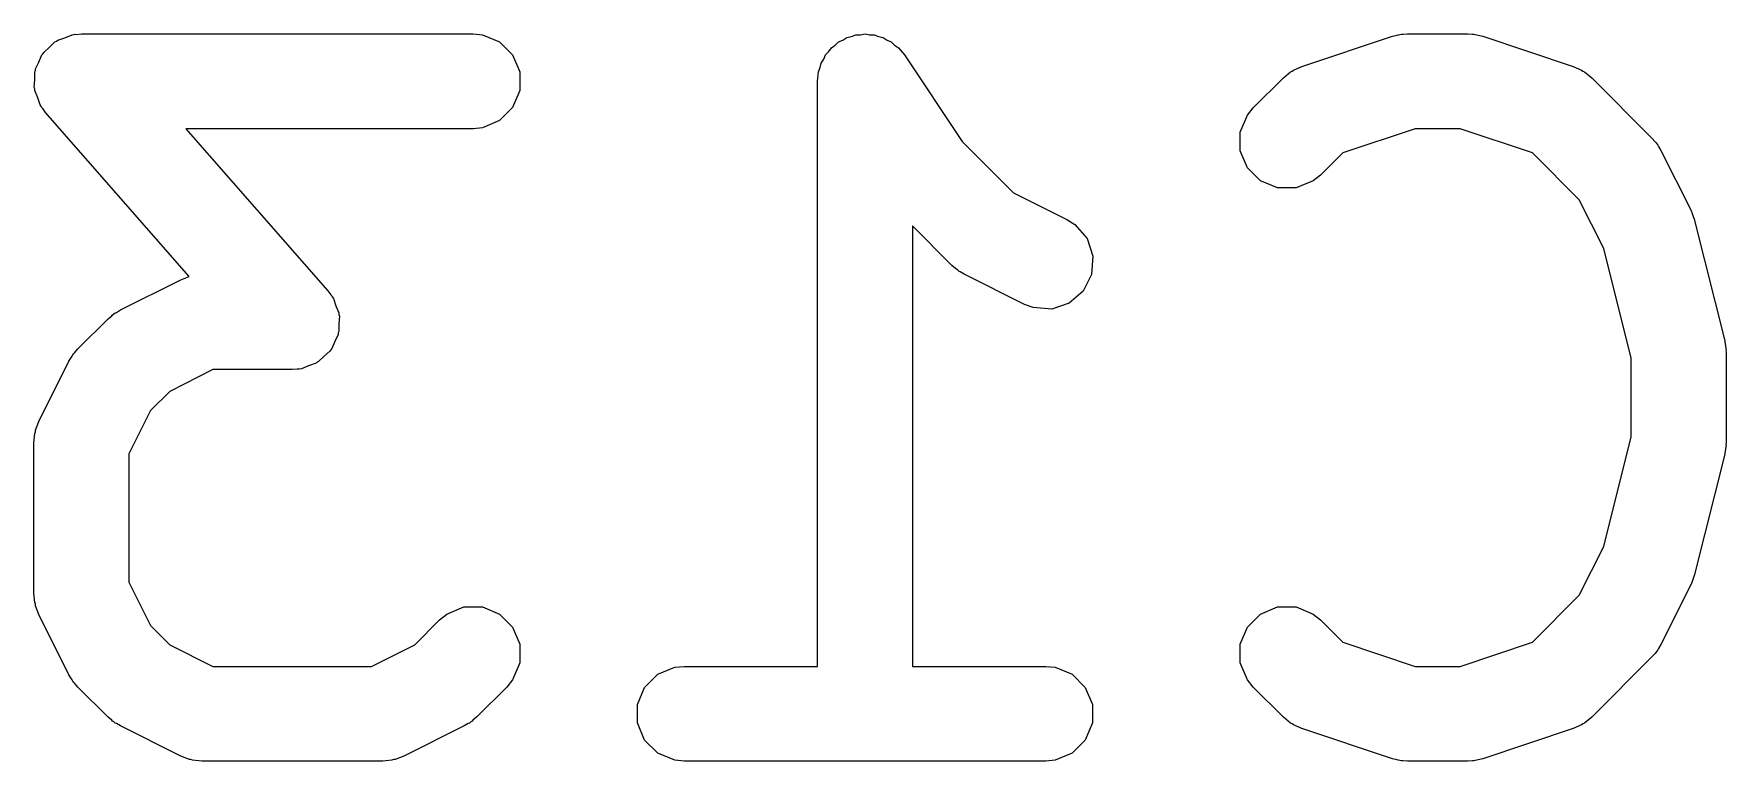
# Model space of a CAD drawing. Extents: x 0.28 to 2.83, y 0.23 to 2.12.
# Drawn here: x 2.6424 to 2.7476, y 1.128 to 1.1733 of the extents above; entities that cross this region are included whole.
import ezdxf

# ---------------------------------------------------------------- set-up
doc = ezdxf.new("R2010")
doc.units = 0
doc.header["$MEASUREMENT"] = 0
doc.layers.add('BLACK', color=7, linetype='CONTINUOUS')

msp = doc.modelspace()

# ---------------------------------------------------------------- linework, layer by layer
at = {"layer": 'BLACK', "linetype": 'CONTINUOUS'}
for p, q in [((2.64334, 1.17244), (2.64368, 1.17278)), ((2.64368, 1.17278), (2.64377, 1.17282)), ((2.64377, 1.17282), (2.64385, 1.17288)), ((2.64385, 1.17288), (2.6443, 1.17303)), ((2.6443, 1.17303), (2.64474, 1.17322)), ((2.64474, 1.17322), (2.64488, 1.17323)), ((2.64488, 1.17323), (2.64494, 1.17325)), ((2.64494, 1.17325), (2.64501, 1.17324)), ((2.64501, 1.17324), (2.64532, 1.17327)), ((2.64532, 1.17327), (2.66969, 1.17327)), ((2.66969, 1.17327), (2.67027, 1.17322)), ((2.67027, 1.17322), (2.67133, 1.17278)), ((2.67133, 1.17278), (2.67215, 1.17196)), ((2.69222, 1.17257), (2.69242, 1.17278)), ((2.69242, 1.17278), (2.69269, 1.17289)), ((2.69269, 1.17289), (2.69294, 1.17305)), ((2.69294, 1.17305), (2.69322, 1.17311)), ((2.69322, 1.17311), (2.69349, 1.17322)), ((2.69349, 1.17322), (2.69378, 1.17322)), ((2.69378, 1.17322), (2.69407, 1.17327)), ((2.69407, 1.17327), (2.69435, 1.17322)), ((2.69435, 1.17322), (2.69464, 1.17322)), ((2.69464, 1.17322), (2.69491, 1.17311)), ((2.69491, 1.17311), (2.6952, 1.17305)), ((2.6952, 1.17305), (2.69544, 1.17289)), ((2.69544, 1.17289), (2.6957, 1.17278)), ((2.6957, 1.17278), (2.69591, 1.17257)), ((2.72125, 1.17125), (2.72687, 1.17312)), ((2.72687, 1.17312), (2.72716, 1.17319)), ((2.72716, 1.17319), (2.72723, 1.17322)), ((2.72723, 1.17322), (2.72734, 1.17323)), ((2.72734, 1.17323), (2.72744, 1.17325)), ((2.72744, 1.17325), (2.72752, 1.17325)), ((2.72752, 1.17325), (2.72781, 1.17327)), ((2.72781, 1.17327), (2.73156, 1.17327)), ((2.73156, 1.17327), (2.73185, 1.17325)), ((2.73185, 1.17325), (2.73193, 1.17325)), ((2.73193, 1.17325), (2.73203, 1.17323)), ((2.73203, 1.17323), (2.73213, 1.17322)), ((2.73213, 1.17322), (2.73221, 1.17319)), ((2.73221, 1.17319), (2.73249, 1.17312)), ((2.73249, 1.17312), (2.73812, 1.17125)), ((2.64268, 1.17152), (2.64286, 1.17196)), ((2.64286, 1.17196), (2.64293, 1.17203)), ((2.64293, 1.17203), (2.64298, 1.17212)), ((2.64298, 1.17212), (2.64334, 1.17244)), ((2.67215, 1.17196), (2.67259, 1.1709)), ((2.69134, 1.17145), (2.6915, 1.1717)), ((2.6915, 1.1717), (2.69161, 1.17196)), ((2.69161, 1.17196), (2.69181, 1.17217)), ((2.69181, 1.17217), (2.69198, 1.17241)), ((2.69198, 1.17241), (2.69222, 1.17257)), ((2.69591, 1.17257), (2.69615, 1.17241)), ((2.69615, 1.17241), (2.69652, 1.17196)), ((2.69652, 1.17196), (2.69652, 1.17196)), ((2.69652, 1.17196), (2.69652, 1.17196)), ((2.69652, 1.17196), (2.69652, 1.17196)), ((2.69652, 1.17196), (2.70011, 1.16658)), ((2.64242, 1.1709), (2.64246, 1.17099)), ((2.64242, 1.17042), (2.64242, 1.1709)), ((2.64246, 1.17099), (2.64247, 1.17109)), ((2.64247, 1.17109), (2.64268, 1.17152)), ((2.67259, 1.1709), (2.67259, 1.16975)), ((2.69111, 1.17033), (2.69117, 1.1709)), ((2.69117, 1.1709), (2.69128, 1.17117)), ((2.69128, 1.17117), (2.69134, 1.17145)), ((2.7201, 1.17054), (2.72054, 1.1709)), ((2.72054, 1.1709), (2.72064, 1.17094)), ((2.72064, 1.17094), (2.72072, 1.17101)), ((2.72072, 1.17101), (2.72125, 1.17125)), ((2.73812, 1.17125), (2.73864, 1.17101)), ((2.73864, 1.17101), (2.73872, 1.17094)), ((2.73872, 1.17094), (2.73882, 1.1709)), ((2.73882, 1.1709), (2.73927, 1.17054)), ((2.64239, 1.16994), (2.64242, 1.17042)), ((2.64242, 1.16985), (2.64239, 1.16994)), ((2.64242, 1.16975), (2.64242, 1.16985)), ((2.64261, 1.1693), (2.64242, 1.16975)), ((2.67259, 1.16975), (2.67215, 1.16868)), ((2.69111, 1.17032), (2.69111, 1.17033)), ((2.69111, 1.17033), (2.69111, 1.17033)), ((2.69111, 1.1339), (2.69111, 1.17032)), ((2.69111, 1.17032), (2.69111, 1.17032)), ((2.71822, 1.16866), (2.7201, 1.17054)), ((2.73927, 1.17054), (2.74302, 1.16679)), ((2.64276, 1.16885), (2.64261, 1.1693)), ((2.64284, 1.16873), (2.64276, 1.16885)), ((2.64286, 1.16868), (2.64284, 1.16873)), ((2.64292, 1.16863), (2.64286, 1.16868)), ((2.6431, 1.16838), (2.64292, 1.16863)), ((2.67215, 1.16868), (2.67133, 1.16787)), ((2.71785, 1.16821), (2.71822, 1.16866)), ((2.65203, 1.15817), (2.6431, 1.16838)), ((2.67027, 1.16743), (2.66969, 1.16737)), ((2.67133, 1.16787), (2.67027, 1.16743)), ((2.71741, 1.16715), (2.71785, 1.16821)), ((2.66969, 1.16737), (2.65183, 1.16737)), ((2.65183, 1.16737), (2.66066, 1.15727)), ((2.70011, 1.16658), (2.70331, 1.16338)), ((2.71741, 1.166), (2.71741, 1.16715)), ((2.72829, 1.16737), (2.72378, 1.16587)), ((2.73108, 1.16737), (2.72829, 1.16737)), ((2.73559, 1.16587), (2.73108, 1.16737)), ((2.74302, 1.16679), (2.74321, 1.16656)), ((2.74321, 1.16656), (2.74326, 1.16651)), ((2.74326, 1.16651), (2.74332, 1.16642)), ((2.74332, 1.16642), (2.74339, 1.16634)), ((2.71785, 1.16493), (2.71741, 1.166)), ((2.72378, 1.16587), (2.7224, 1.16448)), ((2.7385, 1.16295), (2.73559, 1.16587)), ((2.74339, 1.16634), (2.74342, 1.16627)), ((2.74342, 1.16627), (2.74357, 1.16602)), ((2.74357, 1.16602), (2.74545, 1.16227)), ((2.71867, 1.16412), (2.71785, 1.16493)), ((2.7224, 1.16448), (2.72195, 1.16412)), ((2.70331, 1.16338), (2.70663, 1.16171)), ((2.71973, 1.16368), (2.71867, 1.16412)), ((2.72089, 1.16368), (2.71973, 1.16368)), ((2.72195, 1.16412), (2.72089, 1.16368)), ((2.74002, 1.15992), (2.7385, 1.16295)), ((2.74545, 1.16227), (2.74546, 1.16223)), ((2.74546, 1.16223), (2.74548, 1.16221)), ((2.74548, 1.16221), (2.74556, 1.16197)), ((2.69947, 1.15886), (2.69702, 1.16132)), ((2.69702, 1.16132), (2.69702, 1.1339)), ((2.70663, 1.16171), (2.70712, 1.16141)), ((2.70712, 1.16141), (2.70788, 1.16054)), ((2.74556, 1.16197), (2.74565, 1.16173)), ((2.74565, 1.16173), (2.74566, 1.16171)), ((2.74566, 1.16171), (2.74567, 1.16166)), ((2.74567, 1.16166), (2.74755, 1.15417)), ((2.70788, 1.16054), (2.70824, 1.15944)), ((2.70824, 1.15944), (2.70816, 1.15829)), ((2.74173, 1.15309), (2.74002, 1.15992)), ((2.64775, 1.15609), (2.6515, 1.15796)), ((2.6515, 1.15796), (2.65203, 1.15817)), ((2.6997, 1.15867), (2.69947, 1.15886)), ((2.69975, 1.15862), (2.6997, 1.15867)), ((2.69984, 1.15856), (2.69975, 1.15862)), ((2.69992, 1.15849), (2.69984, 1.15856)), ((2.69999, 1.15846), (2.69992, 1.15849)), ((2.70024, 1.15831), (2.69999, 1.15846)), ((2.70399, 1.15643), (2.70024, 1.15831)), ((2.70816, 1.15829), (2.70764, 1.15726)), ((2.66066, 1.15727), (2.66084, 1.15702)), ((2.66084, 1.15702), (2.6609, 1.15696)), ((2.6609, 1.15696), (2.66092, 1.15691)), ((2.66092, 1.15691), (2.661, 1.1568)), ((2.70764, 1.15726), (2.70677, 1.15651)), ((2.64735, 1.15584), (2.64743, 1.1559)), ((2.64743, 1.1559), (2.6475, 1.15593)), ((2.6475, 1.15593), (2.64775, 1.15609)), ((2.661, 1.1568), (2.66115, 1.15634)), ((2.66115, 1.15634), (2.66134, 1.1559)), ((2.66134, 1.1559), (2.66134, 1.1558)), ((2.70453, 1.15623), (2.70399, 1.15643)), ((2.70568, 1.15614), (2.70453, 1.15623)), ((2.70677, 1.15651), (2.70568, 1.15614)), ((2.64511, 1.15366), (2.64698, 1.15554)), ((2.64698, 1.15554), (2.64721, 1.15572)), ((2.64721, 1.15572), (2.64726, 1.15578)), ((2.64726, 1.15578), (2.64735, 1.15584)), ((2.66134, 1.1558), (2.66137, 1.15571)), ((2.66137, 1.15571), (2.66134, 1.15523)), ((2.66134, 1.15523), (2.66134, 1.15475)), ((2.66108, 1.15413), (2.6609, 1.15368)), ((2.66129, 1.15456), (2.66108, 1.15413)), ((2.6613, 1.15466), (2.66129, 1.15456)), ((2.66134, 1.15475), (2.6613, 1.15466)), ((2.74755, 1.15417), (2.74756, 1.15407)), ((2.74756, 1.15407), (2.74758, 1.15403)), ((2.74758, 1.15403), (2.7476, 1.15381)), ((2.7476, 1.15381), (2.74763, 1.15359)), ((2.64268, 1.14915), (2.64455, 1.15289)), ((2.64455, 1.15289), (2.64471, 1.15314)), ((2.64471, 1.15314), (2.64474, 1.15321)), ((2.64474, 1.15321), (2.6448, 1.1533)), ((2.6448, 1.1533), (2.64486, 1.15338)), ((2.64486, 1.15338), (2.64492, 1.15344)), ((2.64492, 1.15344), (2.64511, 1.15366)), ((2.65992, 1.15277), (2.65946, 1.15261)), ((2.65999, 1.15283), (2.65992, 1.15277)), ((2.66008, 1.15287), (2.65999, 1.15283)), ((2.66042, 1.15321), (2.66008, 1.15287)), ((2.66078, 1.15352), (2.66042, 1.15321)), ((2.66083, 1.15361), (2.66078, 1.15352)), ((2.6609, 1.15368), (2.66083, 1.15361)), ((2.74173, 1.14819), (2.74173, 1.15309)), ((2.74763, 1.15359), (2.74762, 1.15355)), ((2.74762, 1.15355), (2.74763, 1.15345)), ((2.74763, 1.15345), (2.74763, 1.14782)), ((2.65351, 1.15237), (2.65082, 1.15102)), ((2.65844, 1.15237), (2.65351, 1.15237)), ((2.65875, 1.1524), (2.65844, 1.15237)), ((2.65882, 1.1524), (2.65875, 1.1524)), ((2.65888, 1.15241), (2.65882, 1.1524)), ((2.65902, 1.15243), (2.65888, 1.15241)), ((2.65946, 1.15261), (2.65902, 1.15243)), ((2.65082, 1.15102), (2.64962, 1.14983)), ((2.64962, 1.14983), (2.64827, 1.14713)), ((2.64242, 1.1484), (2.64246, 1.1485)), ((2.64246, 1.1485), (2.64247, 1.1486)), ((2.64247, 1.1486), (2.64268, 1.14915)), ((2.64237, 1.14782), (2.64242, 1.1484)), ((2.64237, 1.13845), (2.64237, 1.14782)), ((2.74002, 1.14136), (2.74173, 1.14819)), ((2.7476, 1.14747), (2.74758, 1.14725)), ((2.74763, 1.14768), (2.7476, 1.14747)), ((2.74763, 1.14782), (2.74762, 1.14772)), ((2.74762, 1.14772), (2.74763, 1.14768)), ((2.64827, 1.14713), (2.64827, 1.13915)), ((2.74755, 1.14711), (2.74567, 1.13961)), ((2.74756, 1.14721), (2.74755, 1.14711)), ((2.74758, 1.14725), (2.74756, 1.14721)), ((2.7385, 1.13833), (2.74002, 1.14136)), ((2.64827, 1.13915), (2.64962, 1.13645)), ((2.74545, 1.13901), (2.74357, 1.13526)), ((2.74546, 1.13905), (2.74545, 1.13901)), ((2.74548, 1.13906), (2.74546, 1.13905)), ((2.74556, 1.13931), (2.74548, 1.13906)), ((2.74565, 1.13955), (2.74556, 1.13931)), ((2.74566, 1.13957), (2.74565, 1.13955)), ((2.74567, 1.13961), (2.74566, 1.13957)), ((2.64242, 1.13788), (2.64237, 1.13845)), ((2.73559, 1.13541), (2.7385, 1.13833)), ((2.64246, 1.13778), (2.64242, 1.13788)), ((2.64247, 1.13767), (2.64246, 1.13778)), ((2.64268, 1.13713), (2.64247, 1.13767)), ((2.64455, 1.13338), (2.64268, 1.13713)), ((2.6676, 1.13679), (2.66805, 1.13716)), ((2.66805, 1.13716), (2.66911, 1.1376)), ((2.66911, 1.1376), (2.67027, 1.1376)), ((2.67027, 1.1376), (2.67133, 1.13716)), ((2.67133, 1.13716), (2.67215, 1.13634)), ((2.71785, 1.13634), (2.71867, 1.13716)), ((2.71867, 1.13716), (2.71973, 1.1376)), ((2.71973, 1.1376), (2.72089, 1.1376)), ((2.72089, 1.1376), (2.72195, 1.13716)), ((2.72195, 1.13716), (2.7224, 1.13679)), ((2.64962, 1.13645), (2.65082, 1.13525)), ((2.66607, 1.13525), (2.6676, 1.13679)), ((2.67215, 1.13634), (2.67259, 1.13528)), ((2.71741, 1.13528), (2.71785, 1.13634)), ((2.7224, 1.13679), (2.72378, 1.13541)), ((2.65082, 1.13525), (2.65351, 1.1339)), ((2.66337, 1.1339), (2.66607, 1.13525)), ((2.67259, 1.13528), (2.67259, 1.13413)), ((2.71741, 1.13413), (2.71741, 1.13528)), ((2.72378, 1.13541), (2.72829, 1.1339)), ((2.73108, 1.1339), (2.73559, 1.13541)), ((2.74332, 1.13485), (2.74326, 1.13477)), ((2.74339, 1.13494), (2.74332, 1.13485)), ((2.74342, 1.13501), (2.74339, 1.13494)), ((2.74357, 1.13526), (2.74342, 1.13501)), ((2.65351, 1.1339), (2.66337, 1.1339)), ((2.67259, 1.13413), (2.67215, 1.13306)), ((2.68117, 1.13341), (2.68224, 1.13385)), ((2.68224, 1.13385), (2.68281, 1.1339)), ((2.68281, 1.1339), (2.69111, 1.1339)), ((2.69702, 1.1339), (2.70531, 1.1339)), ((2.70531, 1.1339), (2.70589, 1.13385)), ((2.70589, 1.13385), (2.70695, 1.13341)), ((2.71785, 1.13306), (2.71741, 1.13413)), ((2.72829, 1.1339), (2.73108, 1.1339)), ((2.74302, 1.13449), (2.73927, 1.13074)), ((2.74321, 1.13471), (2.74302, 1.13449)), ((2.74326, 1.13477), (2.74321, 1.13471)), ((2.64471, 1.13313), (2.64455, 1.13338)), ((2.64474, 1.13306), (2.64471, 1.13313)), ((2.6448, 1.13298), (2.64474, 1.13306)), ((2.64486, 1.13289), (2.6448, 1.13298)), ((2.64492, 1.13284), (2.64486, 1.13289)), ((2.64511, 1.13261), (2.64492, 1.13284)), ((2.67215, 1.13306), (2.67178, 1.13261)), ((2.68036, 1.13259), (2.68117, 1.13341)), ((2.70695, 1.13341), (2.70777, 1.13259)), ((2.71822, 1.13261), (2.71785, 1.13306)), ((2.64698, 1.13074), (2.64511, 1.13261)), ((2.67178, 1.13261), (2.6699, 1.13074)), ((2.67992, 1.13153), (2.68036, 1.13259)), ((2.70777, 1.13259), (2.70821, 1.13153)), ((2.7201, 1.13074), (2.71822, 1.13261)), ((2.64721, 1.13055), (2.64698, 1.13074)), ((2.6699, 1.13074), (2.66968, 1.13055)), ((2.67992, 1.13038), (2.67992, 1.13153)), ((2.70821, 1.13153), (2.70821, 1.13038)), ((2.72054, 1.13037), (2.7201, 1.13074)), ((2.73927, 1.13074), (2.73882, 1.13037)), ((2.64726, 1.13049), (2.64721, 1.13055)), ((2.64735, 1.13044), (2.64726, 1.13049)), ((2.64743, 1.13037), (2.64735, 1.13044)), ((2.6475, 1.13034), (2.64743, 1.13037)), ((2.64775, 1.13019), (2.6475, 1.13034)), ((2.6515, 1.12831), (2.64775, 1.13019)), ((2.66914, 1.13019), (2.66539, 1.12831)), ((2.66938, 1.13034), (2.66914, 1.13019)), ((2.66946, 1.13037), (2.66938, 1.13034)), ((2.66954, 1.13044), (2.66946, 1.13037)), ((2.66963, 1.13049), (2.66954, 1.13044)), ((2.66968, 1.13055), (2.66963, 1.13049)), ((2.68036, 1.12931), (2.67992, 1.13038)), ((2.70821, 1.13038), (2.70777, 1.12931)), ((2.72064, 1.13033), (2.72054, 1.13037)), ((2.72072, 1.13026), (2.72064, 1.13033)), ((2.72125, 1.13003), (2.72072, 1.13026)), ((2.72687, 1.12815), (2.72125, 1.13003)), ((2.73812, 1.13003), (2.73249, 1.12815)), ((2.73864, 1.13026), (2.73812, 1.13003)), ((2.73872, 1.13033), (2.73864, 1.13026)), ((2.73882, 1.13037), (2.73872, 1.13033)), ((2.68117, 1.1285), (2.68036, 1.12931)), ((2.68224, 1.12806), (2.68117, 1.1285)), ((2.70695, 1.1285), (2.70589, 1.12806)), ((2.70777, 1.12931), (2.70695, 1.1285)), ((2.65204, 1.1281), (2.6515, 1.12831)), ((2.65214, 1.1281), (2.65204, 1.1281)), ((2.65224, 1.12806), (2.65214, 1.1281)), ((2.65282, 1.128), (2.65224, 1.12806)), ((2.66407, 1.128), (2.65282, 1.128)), ((2.66464, 1.12806), (2.66407, 1.128)), ((2.66474, 1.1281), (2.66464, 1.12806)), ((2.66485, 1.1281), (2.66474, 1.1281)), ((2.66539, 1.12831), (2.66485, 1.1281)), ((2.68281, 1.128), (2.68224, 1.12806)), ((2.70531, 1.128), (2.68281, 1.128)), ((2.70589, 1.12806), (2.70531, 1.128)), ((2.72716, 1.12809), (2.72687, 1.12815)), ((2.72723, 1.12806), (2.72716, 1.12809)), ((2.72734, 1.12805), (2.72723, 1.12806)), ((2.72744, 1.12802), (2.72734, 1.12805)), ((2.72752, 1.12803), (2.72744, 1.12802)), ((2.72781, 1.128), (2.72752, 1.12803)), ((2.73156, 1.128), (2.72781, 1.128)), ((2.73185, 1.12803), (2.73156, 1.128)), ((2.73193, 1.12802), (2.73185, 1.12803)), ((2.73203, 1.12805), (2.73193, 1.12802)), ((2.73213, 1.12806), (2.73203, 1.12805)), ((2.73221, 1.12809), (2.73213, 1.12806)), ((2.73249, 1.12815), (2.73221, 1.12809))]:
    msp.add_line(p, q, dxfattribs=at)

doc.saveas('drawing.dxf')
